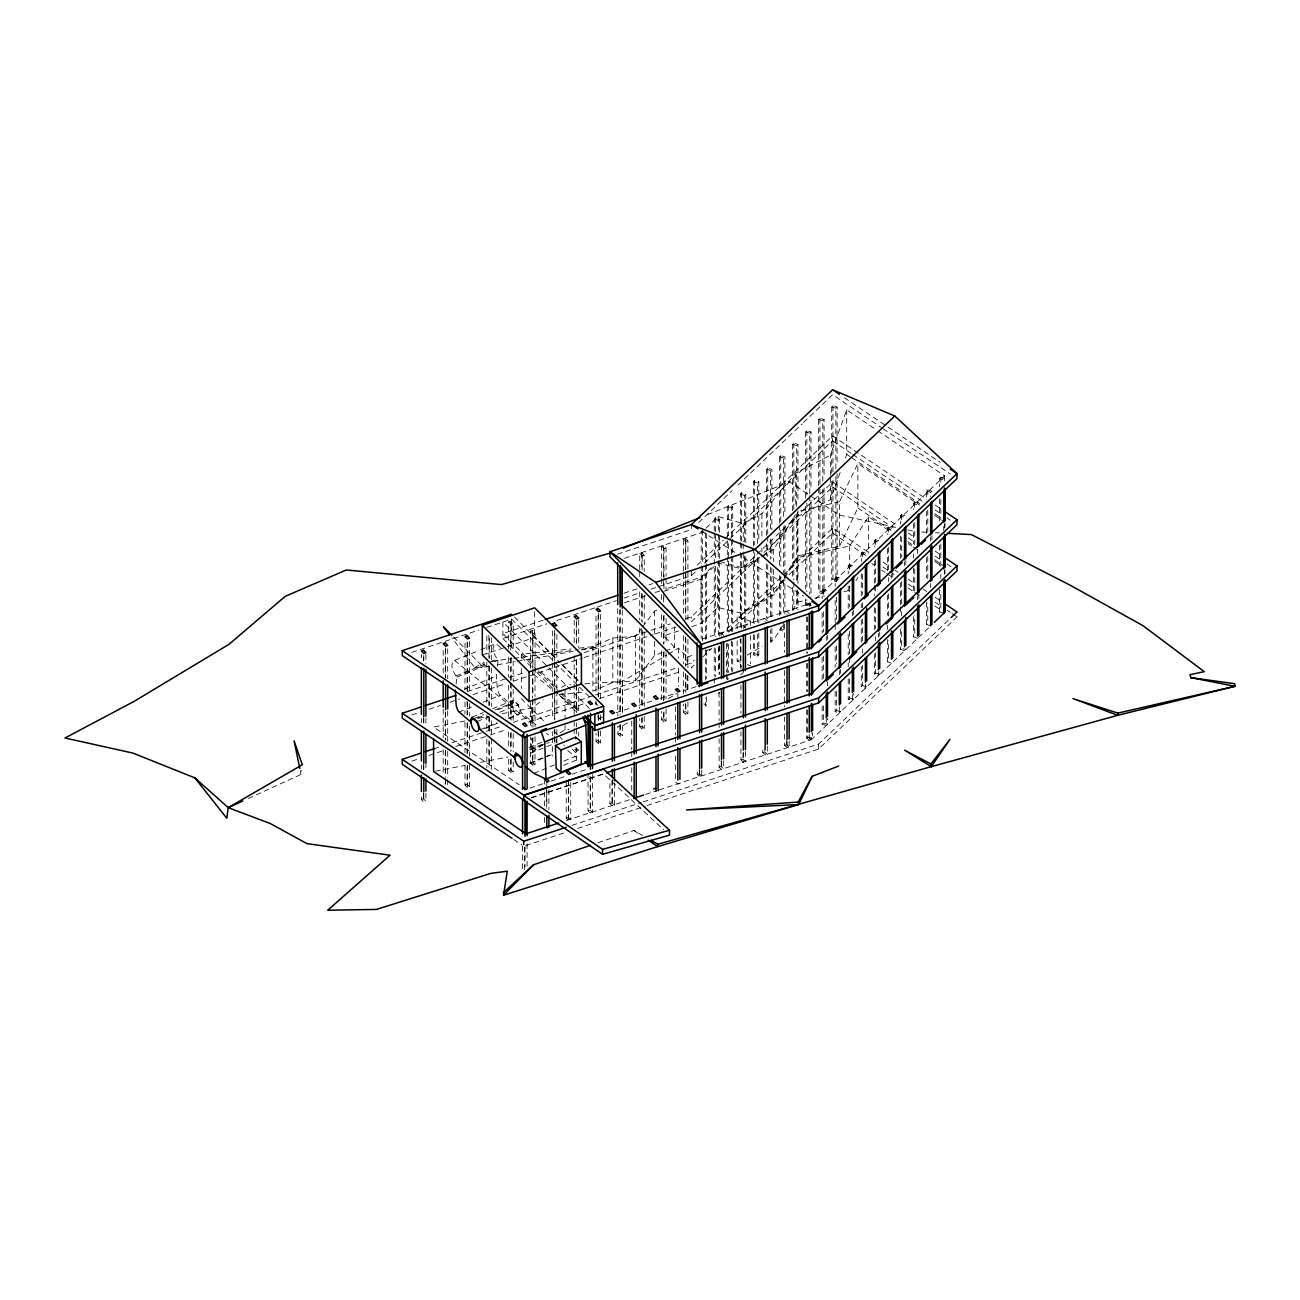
<?xml version="1.0" encoding="UTF-8"?>
<svg xmlns="http://www.w3.org/2000/svg" width="1300" height="1300" viewBox="0 0 1300 1300"><rect width="100%" height="100%" fill="white"/><g stroke="black" fill="none" stroke-linecap="round" stroke-linejoin="round"><path stroke-width="0.75" stroke-dasharray="5 3.75" d="M496.291 674.196L497.266 688.415A18.98 8.97 67.7 0 0 499.33 694.233L510.965 704.405L513.142 700.326L518.408 704.616L521.332 712.839L535.99 724.766M248.251 798.509L301.031 774.41L301.535 770.543M456.105 684.06L457.031 677.056C453.814 673.124 448.76 664.365 454.61 660.465L478.92 650.504M497.364 666.201L498.16 660.205C494.942 656.273 489.905 647.514 495.739 643.614L501.134 648.001M830.359 475.442L830.359 455.227L846.706 409.874L876.574 430.007M763.165 556.611L795.714 517.497L830.359 499.704L840.58 471.364M845.341 458.136L846.706 454.35L846.706 409.874M784.062 577.346L797.566 555.977L839.556 546.146L839.556 501.67L857.854 463.515L919.571 505.099M839.556 546.146L857.854 507.991L857.854 463.515M761.459 556.4L773.663 549.315L795.503 514.784M691.73 626.649L701.041 623.61L717.697 607.441L740.529 612.999L773.663 593.791L783.023 579.004M783.721 579.524L774.134 594.701L737.149 616.606L737.149 628.745M784.794 577.85L797.566 557.619L849.696 545.903L868.481 516.799L889.98 531.294M782.665 625.69L774.134 639.178L770.77 641.16M792.253 610.529L797.566 602.095L797.566 589.972M855.952 580.678L858.049 577.444M635.408 636.35L612.82 637.975L592.881 646.669L592.881 691.145L612.82 682.451L635.408 680.826L635.408 636.35L641.387 628.452M642.574 626.876L654.501 611.081L658.141 609.57M635.408 680.826L654.501 655.574L663.585 651.788M624.439 558.301L701.317 532.642L718.234 516.539L743.21 523.608L761.898 513.646L795.714 473.021L830.359 455.227M663.796 591.305L701.041 579.134L714.919 565.663M698.604 522.633L732.111 490.652M737.929 485.079L774.345 450.32M775.808 448.939L802.019 423.914M803.481 422.516L832.601 394.713L881.351 427.57M714.253 531.034L714.253 518.944L715.504 517.758L719.648 519.204L719.648 636.058M727.301 554.84L727.301 506.48L728.553 505.294L732.696 506.74L732.696 536.965M740.35 540.361L740.35 494.032L741.617 492.83L745.761 494.276L745.761 542.636M753.415 546.049L753.415 481.569L754.666 480.366L758.81 481.812L758.81 542.262M766.464 535.6L766.464 469.105L767.715 467.919L771.859 469.365L771.859 529.799M779.512 523.136L779.512 456.657L780.764 455.455L784.908 456.901L784.908 515.336M792.561 510.673L792.561 444.194L793.812 442.991L797.956 444.438L797.956 502.872M805.61 498.225L805.61 431.73L806.861 430.544L811.005 431.99L811.005 490.409M818.659 485.761L818.659 419.266L819.91 418.08L824.054 419.526L824.054 477.945M831.707 473.298L831.707 406.819L832.959 405.616L837.102 407.062L837.102 465.497M719.648 519.204L718.396 520.39L714.253 518.944M731.445 554.271L731.445 507.926L732.696 506.74M744.494 541.808L744.494 495.479L745.761 494.276M757.559 543.465L757.559 483.015L758.81 481.812M770.608 528.986L770.608 470.551L771.859 469.365M783.656 516.523L783.656 458.104L784.908 456.901M796.705 506.074L796.705 445.64L797.956 444.438M809.754 493.626L809.754 433.176L811.005 431.99M822.803 481.163L822.803 420.712L824.054 419.526M835.851 468.699L835.851 408.265L837.102 407.062M697.158 565.207L723.369 540.166M724.831 538.785L832.601 435.89L926.737 499.33M658.645 586.592L691.324 575.705L695.695 571.529M704.438 563.192L832.601 440.83L832.601 435.89M711.181 567.726L701.317 577.135L664.804 589.306M685.587 618.8L691.324 616.883L755.414 555.717M756.876 554.32L832.601 482.024L896.48 525.07M758.322 557.879L691.324 621.822L691.324 616.883M764.156 552.305L832.601 486.964L832.601 482.024M685.587 664.934L691.324 663.016L694.249 660.238M720.46 635.212L832.601 528.141L869.586 553.069M694.249 665.178L691.324 667.956L691.324 663.016M702.975 656.825L711.717 648.489M729.202 631.8L783.087 580.352M788.905 574.795L832.601 533.081L832.601 528.141M728.553 678.567L727.301 679.754L727.301 643.484M741.617 666.104L740.35 667.29L740.35 639.096M758.81 632.921L758.81 655.086L757.559 656.289L753.415 654.842L754.666 653.64L754.666 633.49M780.764 628.729L779.512 629.915L783.656 631.361L784.908 630.175L780.764 628.729L780.764 624.699M806.861 603.801L811.005 605.247L809.754 606.45L805.61 605.004L806.861 603.801L806.861 599.771M824.054 488.02L824.054 592.8L822.803 593.986L818.659 592.54L819.91 591.354L819.91 486.574M837.102 473.558L837.102 580.336L835.851 581.539L831.707 580.076L832.959 578.89L832.959 480.171M822.12 590.639L823.371 589.452L827.515 590.899L826.264 592.085L822.12 590.639L822.12 598.731M835.169 578.175L836.42 576.989L840.564 578.435L839.312 579.621L835.169 578.175L835.169 586.267M848.217 565.727L849.485 564.525L853.612 565.971L852.361 567.174L848.217 565.727L848.217 573.804M861.283 553.264L862.534 552.061L866.678 553.508L865.426 554.71L861.283 553.264L861.283 561.356M874.331 540.8L875.583 539.614L879.726 541.06L878.475 542.246L874.331 540.8L874.331 546.878M887.38 528.352L888.631 527.15L892.775 528.596L891.524 529.799L887.38 528.352L887.38 534.414M900.429 515.889L901.68 514.686L905.824 516.133L904.572 517.335L900.429 515.889L900.429 523.965M913.477 503.425L914.729 502.239L918.873 503.685L917.621 504.871L913.477 503.425L913.477 509.486M926.526 497.039L926.526 490.961L927.778 489.775L931.921 491.221L930.67 492.407L930.67 496.454M939.575 478.514L940.826 477.311L944.97 478.757L943.719 479.96L939.575 478.514L939.575 486.59M815.75 598.829L944.58 475.849L878.231 431.113M706.599 696.865L706.599 704.925L705.347 706.128L705.347 698.067M718.396 693.664L719.648 692.461M928.476 627.949L811.363 739.749L807.219 738.303L808.47 737.116L812.614 738.562L812.614 732.501M826.264 717.438L826.264 725.514L822.12 724.067L823.371 722.881L823.371 702.666M839.312 707.005L839.312 713.066L835.169 711.62L836.42 710.418L836.42 690.202M852.361 694.541L852.361 700.602L848.217 699.156L849.485 697.954L849.485 677.739M865.426 684.109L865.426 688.139L861.283 686.692L862.534 685.506L862.534 665.291M878.475 671.645L878.475 675.691L874.331 674.245L875.583 673.043L875.583 652.827M891.524 663.227L887.38 661.781L888.631 660.579L888.631 640.364M904.572 650.764L900.429 649.317L901.68 648.131L901.68 627.9M917.621 638.3L913.477 636.854L914.729 635.668L914.729 615.452M930.67 625.852L926.526 624.406L927.778 623.204L927.778 602.989M943.719 613.389L939.575 611.942L940.826 610.74L940.826 590.525M643.24 801.872L818.626 744.071L949.699 618.93M647.091 805.545L818.626 749.011L956.995 616.931L956.995 611.975M743.486 627.851L750.587 621.286L737.149 616.606M740.642 674.96L743.486 672.327M502.174 713.684L531.554 707.947L543.286 699.952M561.697 687.375L565.045 685.084L570.976 684.71M543.286 744.429L531.554 752.424L531.554 738.27M560.024 732.989L565.045 729.56L569.01 729.316M584.821 683.816L622.391 681.395L666.608 655.184M668.314 654.176L678.519 648.115L687.196 657.166L687.196 665.242M627.494 722.849L622.391 725.871L618.442 726.131M668.314 698.653L676.829 693.599M737.149 640.867L737.149 661.082L740.512 659.1M747.24 655.102L762.369 646.149M717.697 607.441L717.697 562.965L740.529 568.523L759.72 557.408M474.695 667.599L484.12 662.317L483.47 667.274L474.695 667.599L451.848 637.78M720.151 561.567L743.21 568.084L760.207 559.016M665.405 651.024L674.472 647.254L674.472 627.039M480.789 649.74L495.739 643.614M455.829 676.065L487.598 663.049M489.466 662.285L496.957 659.214M457.031 677.056L486.948 664.804M494.423 661.733L498.16 660.205M464.246 689.211L496.031 676.195M458.721 712.221L473.688 706.095M483.031 702.26L499.85 695.37M472.014 717.194L483.226 712.595M492.57 708.76L513.142 700.326M474.37 718.445L483.73 714.61M494.942 710.011L513.646 702.358M477.311 718.201L484.786 715.13M497.868 709.767L510.965 704.405M477.279 721.484L488.491 716.885M499.72 712.286L518.408 704.616M480.204 729.706L497.039 722.8M508.251 718.201L521.332 712.839M484.754 728.471L497.851 723.109M509.064 718.51L518.408 714.691A6.614 3.12 67.7 0 0 517.416 704.633A6.614 3.12 67.7 0 0 512.233 706.241A6.614 3.12 67.7 0 0 518.408 714.691M528.97 747.5L542.051 742.137M529.457 749.531L542.555 744.169M530.53 750.035L549.217 742.381M530.497 753.317L554.808 743.372M529.685 763.084L542.766 757.721M544.651 756.957L552.126 753.886M530.497 763.392L552.939 754.195M533.91 773.37L554.466 764.936M563.81 761.117L575.039 756.519L578.825 758.306M563.599 765.342L576.517 760.045L578.906 761.995M707.428 514.67L789.653 481.845L809.25 495.04M687.196 657.166L694.671 654.582M705.884 650.715L713.359 648.131M597.984 842.774L633.961 830.505L642.476 835.413M482.316 655.021L534.658 637.471L560.17 662.854M617.5 554.19L691.324 529.571L691.324 524.631M639.714 569.628L639.714 553.508L641.81 552.809L644.231 555.23L644.231 571.35M661.554 576.452L661.554 546.227L663.65 545.529L666.071 547.95L666.071 576.16M683.394 571.188L683.394 538.947L685.49 538.249L687.911 540.67L687.911 568.88M639.714 553.508L642.135 555.929L644.231 555.23M661.554 546.227L663.975 548.649L666.071 547.95M683.394 538.947L685.815 541.369L687.911 540.67M411.856 652.389L479.001 629.996M486.688 627.445L511.631 619.125L578.142 685.653M508.674 648.911L508.674 621.904L510.77 621.205L513.191 623.626L513.191 650.634M508.674 621.904L511.095 624.325L513.191 623.626M543.27 620.116L502.889 633.571L535.438 666.12M624.033 593.19L637.488 588.705M649.025 584.87L652.876 583.586M589.452 708.484L502.889 622.034L502.889 638.511L547.121 623.773M556.725 620.571L595.189 607.75M597.106 607.116L616.33 600.697M624.033 598.13L639.405 593.011M650.942 589.16L656.711 587.242M530.514 668.411L530.514 631.085L532.61 630.386L535.031 632.808L535.031 666.104M624.439 602.778L645.58 595.725M655.2 592.524L662.886 589.956M530.514 631.085L532.935 633.506L535.031 632.808M467.35 691.551L507.552 678.145M509.454 677.511L524.778 672.409M584.122 652.616L649.22 630.923M651.121 630.289L670.264 623.903M411.824 714.984L419.477 712.433M429.049 709.247L440.538 705.413M450.109 702.227L459.68 699.043M473.086 694.574L505.635 683.719M513.289 681.168L582.205 658.206M584.122 657.556L653.039 634.595M654.956 633.961L676.016 626.941M806.829 604.597L808.941 603.899L811.363 606.32L807.219 604.874L808.47 603.688L812.614 605.134M434.801 748.524L438.62 747.24M452.026 742.771L484.575 731.933M486.493 731.283L501.8 726.18M513.289 722.361L593.694 695.549M595.611 694.915L677.934 667.485M411.824 761.117L419.477 758.566M429.049 755.381L444.372 750.262M455.861 746.444L488.41 735.589M490.311 734.955L505.635 729.852M528.613 722.199L586.04 703.056M599.43 698.587L681.753 671.141M464.994 785.005L467.09 784.306L469.511 786.727L467.415 787.426L464.994 785.005L464.994 764.758M508.674 770.445L510.77 769.746L513.191 772.168L511.095 772.866L508.674 770.445L508.674 756.275M530.514 763.165L532.61 762.466L535.031 764.887L532.935 765.586L530.514 763.165L530.514 736.954M596.034 741.325L598.13 740.626L600.551 743.048L598.455 743.746L596.034 741.325L596.034 733.265M639.714 726.781L641.81 726.082L644.231 728.504L642.135 729.202L639.714 726.781L639.714 718.721M661.554 719.501L663.65 718.803L666.071 721.224L663.975 721.923L661.554 719.501L661.554 711.441M683.394 712.221L685.49 711.523L687.911 713.944L685.815 714.642L683.394 712.221L683.394 704.161M576.615 751.026L578.711 750.327L576.29 747.906L574.194 748.605L576.615 751.026L576.615 746.996M566.215 818.09L568.311 817.391L570.733 819.812L568.636 820.511L566.215 818.09L566.215 780.829M588.055 810.81L590.151 810.111L592.572 812.533L590.476 813.231L588.055 810.81L588.055 772.899M609.895 803.53L611.991 802.831L614.413 805.253L612.316 805.951L609.895 803.53L609.895 779.171M719.095 767.13L721.191 766.431L723.613 768.852L721.516 769.551L719.095 767.13L719.095 738.822M740.935 759.85L743.031 759.151L745.452 761.572L743.356 762.271L740.935 759.85L740.935 731.543M762.775 752.57L764.871 751.871L767.293 754.293L765.196 754.991L762.775 752.57L762.775 746.509M784.615 745.29L786.711 744.591L789.133 747.012L787.036 747.711L784.615 745.29L784.615 716.983M806.829 738.043L808.941 737.327L811.363 739.749L809.25 740.447L806.829 738.043L806.829 709.735M679.933 783.413L677.836 784.111L675.415 781.69L675.415 753.269M421.395 799.533L423.507 798.834L425.913 801.255L423.816 801.954L421.395 799.533L421.395 793.455M697.255 774.41L699.351 773.711L701.773 776.133L699.676 776.831L697.255 774.41L697.239 770.396M701.854 639.161L811.363 603.021M617.874 734.061L619.97 733.363L622.391 735.784L620.295 736.466L617.874 734.061L617.858 725.969M529.831 788.076L549.12 781.722M551.054 781.089L564.541 776.636M572.26 774.085L587.681 769.015M531.456 797.55L604.695 773.403M531.342 797.891L603.622 774.036L663.634 829.741M566.475 820.479L630.11 799.5M645.531 794.414L657.101 790.611M659.019 789.961L811.363 739.749L811.363 733.688M571.919 825.386L641.306 802.523M525.671 845.569L566.15 832.227M577.704 828.425L645.174 806.179M678.697 630.906L663.796 635.781L674.472 647.254M598.699 718.38L604.451 716.511M615.94 712.774L631.264 707.785M638.934 705.283L658.092 699.059M660.01 698.425L673.416 694.054M683.004 690.95L696.41 686.579M839.556 501.67L797.566 511.501L797.566 555.977M797.566 602.095L807.219 599.934M814.954 598.195L824.606 596.017M843.895 591.679L849.696 590.379L849.696 586.332M464.929 720.931L433.582 727.058L519.253 784.81M478.644 718.266L488.442 716.349M435.532 771.144L464.929 765.424M480.61 762.352L508.04 757.006M489.45 666.217L483.47 667.274L453.099 636.577M497.413 664.804L515.336 661.635M517.335 661.278L573.089 651.43M581.051 650.016L596.976 647.205L575.201 650.114M492.034 661.261L511.843 658.613M513.825 658.336L573.219 650.39M521.316 658.288L521.316 654.241L571.009 648.992M578.955 648.148L592.881 646.669M559.081 694.72L584.919 691.99M921.619 531.976L927.583 532.301M935.545 532.707L939.51 532.919M895.895 527.361L838.63 514.832L810.875 496.145M907.758 529.945L915.655 531.668M737.149 661.082L740.512 662.253M747.224 664.592L750.587 665.762M831.707 406.819L835.851 408.265M818.659 419.266L822.803 420.712M805.61 431.73L809.754 433.176M792.561 444.194L796.705 445.64M926.526 490.961L930.67 492.407M779.512 456.657L783.656 458.104M766.464 469.105L770.608 470.551M753.415 481.569L757.559 483.015M740.35 494.032L744.494 495.479M727.301 506.48L731.445 507.926M703.966 532.366L701.204 531.408L701.204 563.648M832.959 578.89L837.102 580.336M819.91 591.354L824.054 592.8M903.061 648.602L905.824 649.577M875.583 673.043L879.726 674.489L879.726 670.442M862.534 685.506L866.678 686.952M754.666 653.64L758.81 655.086M849.485 697.954L853.612 699.4L853.612 693.339M836.42 710.418L840.564 711.864L840.564 707.817M823.371 722.881L827.515 724.327L827.515 718.266M703.836 703.966L706.599 704.925M701.383 531.034L734.874 552.37M743.259 557.7L803.562 596.082M844.366 397.702L940.176 462.28M883.025 428.691L950.267 474.012M935.139 505.001L940.176 508.398M832.601 440.83L851.094 453.294M852.767 454.431L923.374 502.011M935.139 509.941L940.176 513.337M946.904 517.871L950.267 520.146M846.706 454.35L850.021 456.593M851.679 457.714L919.701 503.555M934.635 513.614L941.265 518.082M934.57 515.222L944.58 521.966M908.245 533L914.972 537.534M935.139 551.135L940.176 554.531M832.601 486.964L893.116 527.751M908.245 537.94L914.972 542.474M935.139 556.075L940.176 559.471M946.904 564.005L951.941 567.401M857.854 507.991L892.889 531.602M907.888 541.71L912.892 545.09M934.57 559.699L944.58 566.442M908.18 543.562L911.495 545.789M913.153 546.91L919.766 551.363M934.651 561.405L941.265 565.858M883.025 562.136L888.079 565.533M894.79 570.066L898.154 572.325M908.245 579.134L914.972 583.651M923.374 589.322L926.737 591.581M935.139 597.253L940.176 600.649M832.601 533.081L866.222 555.75M883.025 567.076L888.079 570.472M889.752 571.61L894.79 575.006M908.245 584.074L914.972 588.608M935.139 602.192L940.176 605.589M946.904 610.122L950.267 612.398M951.941 613.519L956.995 616.931M871.796 563.501L875.095 565.744M881.709 570.196L885.024 572.423M886.681 573.544L891.638 576.891M908.18 588.039L913.153 591.386M914.81 592.508L919.766 595.839M934.651 605.881L941.265 610.334M513.76 839.475L522.08 845.097M633.961 830.505L640.283 834.811M533.52 674.342L553.751 690.804M560.495 696.28L579.394 711.653M546.455 733.265L548.551 734.971M567.661 750.523L575.039 756.519M454.61 660.465L535.567 726.31M521.316 654.241L536.851 669.663M538.265 671.06L559.455 692.071M560.869 693.485L579.231 711.701M521.316 698.717L543.92 721.142M553.8 730.957L562.283 739.359M572.179 749.174L577.817 754.78M561.584 664.251L581.425 683.995M789.133 613.584L786.711 611.163L784.615 611.861L787.036 614.283M767.293 620.864L764.871 618.442L762.775 619.141L765.196 621.562M745.452 628.144L743.031 625.722L740.935 626.421L743.356 628.842M723.613 635.424L721.191 633.003L719.095 633.701L721.516 636.122M514.459 617.012L556.92 659.474M562.575 665.145L578.142 680.712M579.54 687.05L589.469 696.979M595.108 702.617L597.951 705.461M597.935 716.966L600.762 719.81M541.092 671.775L560.918 691.6M562.315 692.997L580.726 711.409M502.889 638.511L535.438 671.06M536.851 672.474L558.09 693.712M559.504 695.126L576.485 712.108M563.924 744.933L564.298 745.956M300.219 770.445L301.031 774.41M576.046 747.191L576.517 760.045M701.756 770.12L701.773 776.133M699.66 770.819L699.676 776.831M699.351 769.714L699.351 773.711M622.245 610.334L622.359 713.521M622.375 725.66L622.391 735.784M620.149 609.001L620.262 714.22M620.279 724.327L620.295 736.466M619.824 609.944L619.954 715.146M619.954 725.27L619.97 733.363M617.727 608.611L617.841 715.845M944.97 523.234L944.97 527.28M944.97 569.741L944.97 573.788M944.58 475.849L944.58 481.91M944.58 523.997L944.58 528.028M944.58 570.115L944.58 574.161M943.719 526.451L943.719 530.497M940.826 477.311L940.826 485.404M940.826 499.558L940.826 519.773M940.826 544.034L940.826 566.264M940.826 574.356L940.826 578.403M939.575 498.729L939.575 520.959M939.575 545.22L939.575 565.451M939.575 589.696L939.575 611.942M931.921 535.697L931.921 539.744M930.67 536.9L930.67 540.93M930.67 583.391L930.67 587.438M927.778 489.775L927.778 497.851M927.778 509.99L927.778 532.236M927.778 556.481L927.778 578.727M926.526 511.192L926.526 533.423M926.526 557.684L926.526 577.899M926.526 602.16L926.526 624.406M918.873 594.653L918.873 598.699M917.621 549.347L917.621 553.394M917.621 595.855L917.621 599.901M914.729 502.239L914.729 510.315M914.729 522.454L914.729 544.684M914.729 568.945L914.729 591.191M913.477 523.64L913.477 543.855M913.477 553.962L913.477 558.009M913.477 568.116L913.477 592.378M913.477 616.639L913.477 636.854M905.824 560.609L905.824 564.655M904.572 561.811L904.572 565.858M901.68 514.686L901.68 522.779M901.68 536.933L901.68 557.148M901.68 581.409L901.68 603.639M901.68 611.731L901.68 615.778M900.429 536.104L900.429 558.35M900.429 582.611L900.429 604.841M900.429 606.856L900.429 614.949M900.429 629.102L900.429 649.317M892.775 573.072L892.775 577.119M891.524 574.275L891.524 578.321M888.631 527.15L888.631 535.242M888.631 547.365L888.631 569.611M888.631 577.688L888.631 581.734M888.631 593.872L888.631 616.102M887.38 548.567L887.38 570.798M887.38 595.059L887.38 615.274M887.38 625.381L887.38 629.428M887.38 639.535L887.38 661.781M879.726 632.028L879.726 636.074M878.475 633.23L878.475 637.276M875.583 539.614L875.583 547.69M875.583 559.829L875.583 584.09M875.583 586.105L875.583 594.197M875.583 608.351L875.583 628.566M875.583 636.659L875.583 640.689M874.331 561.015L874.331 583.261M874.331 585.276L874.331 595.384M874.331 607.523L874.331 629.753M874.331 654.014L874.331 674.245M868.481 516.799L868.481 553.199M862.534 552.061L862.534 560.154M862.534 574.308L862.534 594.523M862.534 602.615L862.534 608.676M862.534 618.784L862.534 641.03M862.534 649.106L862.534 653.153M861.283 573.479L861.283 595.725M861.283 603.801L861.283 607.847M861.283 619.986L861.283 642.216M861.283 666.477L861.283 686.692M853.612 610.447L853.612 614.494M852.361 611.65L852.361 615.696M849.696 545.903L849.696 572.179M849.485 564.525L849.485 572.617M849.485 586.771L849.485 606.986M849.485 631.247L849.485 655.509M849.485 657.524L849.485 665.616M848.217 585.942L848.217 610.204M848.217 634.465L848.217 654.68M848.217 662.773L848.217 666.803M848.217 678.941L848.217 699.156M840.564 669.403L840.564 673.449M839.312 670.605L839.312 674.651M836.42 576.989L836.42 585.065M836.42 597.204L836.42 619.434M836.42 645.726L836.42 663.926M835.851 476.759L835.851 581.539M835.169 600.421L835.169 622.668M835.169 624.683L835.169 632.775M835.169 646.913L835.169 667.144M835.169 691.405L835.169 711.62M832.959 405.616L832.959 472.111M831.707 481.358L831.707 580.076M830.359 477.457L830.359 499.704M827.515 635.375L827.515 639.405M827.515 681.866L827.515 685.913M826.264 636.561L826.264 640.608M823.371 589.452L823.371 595.514M823.371 611.683L823.371 631.898M823.371 656.159L823.371 678.405M822.803 489.223L822.803 593.986M822.12 612.885L822.12 633.1M822.12 657.361L822.12 679.591M822.12 705.884L822.12 724.067M819.91 418.08L819.91 484.559M818.659 487.776L818.659 592.54M818.626 744.071L818.626 749.011M811.005 500.484L811.005 597.188M809.754 495.641L809.754 594.36M809.754 602.42L809.754 606.45M809.25 734.386L809.25 740.447M807.219 617.012L807.219 653.396M807.219 663.504L807.219 691.811M807.219 710.011L807.219 738.303M806.861 430.544L806.861 495.007M806.861 503.067L806.861 591.711M806.829 616.736L806.829 653.12M806.829 663.227L806.829 691.535M805.61 506.285L805.61 588.884M805.61 598.959L805.61 605.004M797.956 510.933L797.956 583.456M797.956 591.516L797.956 609.651M797.566 557.619L797.566 581.88M796.705 514.134L796.705 582.644M796.705 590.704L796.705 608.839M795.714 473.021L795.714 507.39M793.812 442.991L793.812 509.486M793.812 517.546L793.812 579.995M793.812 582.01L793.812 610.22M792.561 518.733L792.561 579.183M792.561 587.242L792.561 611.423M789.133 740.951L789.133 747.012M787.036 741.65L787.036 747.711M786.711 740.545L786.711 744.591M784.908 525.411L784.908 573.755M784.908 575.77L784.908 614.055M784.615 623.984L784.615 652.291M784.615 670.491L784.615 706.875M783.656 526.597L783.656 572.942M783.656 581.003L783.656 615.241M783.656 623.301L783.656 631.361M780.764 455.455L780.764 521.95M780.764 529.994L780.764 566.264M780.764 576.339L780.764 614.624M779.512 525.151L779.512 567.466M779.512 575.526L779.512 615.81M773.663 549.315L773.663 561.454M773.663 569.53L773.663 593.791M771.859 539.874L771.859 558.009M771.859 568.084L771.859 618.459M771.859 628.534L771.859 642.622L770.608 643.825L770.608 629.72M770.608 539.061L770.608 559.211M770.608 567.271L770.608 617.63M767.715 467.919L767.715 534.398M767.715 536.413L767.715 556.562M767.715 564.622L767.715 619.028M767.293 746.216L767.293 754.293M766.464 543.66L766.464 555.75M766.464 563.81L766.464 618.199M765.196 744.884L765.196 754.991M764.871 745.81L764.871 751.871M761.898 513.646L761.898 539.923M761.898 548.015L761.898 552.045M758.81 558.383L758.81 622.846M757.559 557.57L757.559 622.034M757.559 634.124L757.559 656.289M754.666 480.366L754.666 544.846M754.666 552.906L754.666 623.415M753.415 548.064L753.415 624.617M753.415 634.692L753.415 654.842M750.587 621.286L750.587 625.332M750.587 635.44L750.587 663.747M745.761 556.741L745.761 627.25M745.452 751.465L745.452 761.572M744.494 555.913L744.494 626.438M743.356 752.164L743.356 762.271M743.21 523.608L743.21 541.808M743.21 543.822L743.21 549.9M743.21 551.915L743.21 568.084M743.031 753.09L743.031 759.151M741.617 492.83L741.617 541.19M741.617 543.205L741.617 551.265M741.617 553.28L741.617 629.834M740.935 638.544L740.935 668.883M740.935 685.051L740.935 713.359M740.529 568.523L740.529 612.999M740.35 542.376L740.35 550.436M740.35 552.451L740.35 629.021M732.696 538.98L732.696 555.1M732.696 557.115L732.696 631.654M732.696 641.729L732.696 671.954M731.445 556.286L731.445 632.856M731.445 640.916L731.445 671.125M728.553 505.294L728.553 535.519M728.553 543.579L728.553 632.222M728.553 644.312L728.553 672.523M727.301 556.855L727.301 631.41M726.44 643.614L726.44 671.921M726.44 673.936L726.44 680.014M723.613 760.776L723.613 768.852M721.516 761.475L721.516 769.551M721.191 760.37L721.191 766.431M719.648 646.133L719.648 674.326M719.095 645.824L719.095 674.131M719.095 692.331L719.095 720.639M719.095 722.654L719.095 728.715M718.234 516.539L718.396 532.48M718.396 534.495L718.234 559M718.396 560.69L718.396 635.229M718.396 647.319L718.396 673.514M715.504 517.758L715.504 558.041M715.504 566.101L715.504 636.626M715.504 648.716L715.504 676.91M714.253 533.049L714.253 637.812M714.253 647.887L714.253 676.097M714.253 678.113L714.253 684.158M706.599 533.666L706.599 561.876M706.599 563.891L706.599 640.461M706.599 650.52L706.599 678.73M705.347 532.854L705.347 563.079M705.347 565.094L705.347 639.633M705.347 649.707L705.347 679.933M702.455 530.205L702.455 564.46M702.455 566.475L702.455 641.014M701.204 565.663L701.204 638.186M701.041 579.134L701.041 623.61M691.324 570.765L691.324 575.705M687.911 570.895L687.911 621.254M687.911 639.389L687.911 667.599M687.911 675.659L687.911 691.779M687.911 701.854L687.911 713.944M687.196 675.366L687.196 691.535M685.815 541.369L685.815 569.579M685.815 571.594L685.815 619.954M685.815 638.072L685.815 666.283M685.815 674.342L685.815 692.477M685.815 704.567L685.815 714.642M685.49 538.249L685.49 616.834M685.49 636.967L685.49 665.178M685.49 673.238L685.49 691.372M685.49 703.462L685.49 711.523M683.394 573.202L683.394 613.503M683.394 635.651L683.394 663.861M683.394 671.921L683.394 694.086M678.519 648.115L678.519 658.222M678.519 668.33L678.519 686.53M677.836 693.517L677.836 696.8M675.415 706.566L675.415 734.988M675.415 737.019L675.415 743.113M666.071 578.175L666.071 590.265M666.071 618.475L666.071 644.654M666.071 652.714L666.071 699.059M666.071 709.134L666.071 721.224M663.975 548.649L663.975 588.949M663.796 593.32L663.796 601.413M663.975 615.144L663.975 643.337M663.975 651.398L663.975 699.758M663.975 711.847L663.975 721.923M663.65 545.529L663.65 587.844M663.65 597.919L663.65 601.949M663.65 616.054L663.65 644.247M663.65 652.308L663.65 700.668M663.65 712.758L663.65 718.803M661.554 578.467L661.554 584.512M661.554 594.587L661.554 600.633M661.554 614.738L661.554 640.916M661.554 650.991L661.554 701.366M654.501 611.081L654.501 633.327M654.501 641.42L654.501 655.574M644.231 595.53L644.231 623.74M644.231 631.8L644.231 706.339M644.231 716.414L644.231 728.504M642.135 555.929L642.135 570.034M642.135 594.214L642.135 622.424M642.135 630.484L642.135 707.038M642.135 717.113L642.135 729.202M641.81 552.809L641.81 568.929M641.81 593.109L641.81 621.319M641.81 629.379L641.81 705.933M641.81 718.023L641.81 726.082M639.714 571.642L639.714 577.688M639.714 591.793L639.714 620.003M639.714 628.062L639.714 708.646M631.735 721.126L631.735 749.548M631.735 751.579L631.735 757.673M631.735 767.829L631.735 790.156M622.391 681.395L622.391 713.749M614.413 782.925L614.413 805.253M612.82 637.975L612.82 682.451M612.316 779.561L612.316 805.951M611.991 780.504L611.991 802.831M600.551 614.51L600.551 698.701M600.551 714.821L600.551 720.866M600.551 730.957L600.551 743.048M598.455 613.438L598.455 697.385M598.455 715.52L598.455 721.581M598.455 731.656L598.455 743.746M598.13 615.631L598.13 696.28M598.13 714.415L598.13 722.491M598.13 730.551L598.13 740.626M596.034 616.33L596.034 692.949M596.034 701.009L596.034 705.039M592.572 774.621L592.572 812.533M590.476 777.303L590.476 813.231M590.151 776.181L590.151 810.111M578.711 620.019L578.711 647.514M578.711 687.83L578.711 712.026M578.711 732.192L578.711 736.222M576.615 620.717L576.615 644.166M576.615 660.303L576.615 682.484M576.615 684.499L576.615 712.725M576.615 722.8L576.615 726.83M576.615 728.845L576.615 734.906M576.29 622.911L576.29 643.077M576.29 659.197L576.29 683.394M576.29 685.409L576.29 711.62M574.194 620.067L574.194 643.776M574.194 655.866L574.194 682.077M574.194 684.092L574.194 714.334M574.194 722.394L574.194 726.44M574.194 728.455L574.194 734.5M570.733 782.551L570.733 819.812M568.636 779.334L568.636 820.511M568.311 780.13L568.311 817.391M565.045 689.13L565.045 717.438M565.045 725.514L565.045 729.56M556.871 634.628L556.871 658.824M556.871 666.884L556.871 689.065M556.871 691.08L556.871 717.291M556.871 729.381L556.871 743.503M554.775 633.311L554.775 659.523M554.775 661.538L554.775 689.764M554.775 691.779L554.775 720.005M554.775 730.08L554.775 734.11M554.775 736.125L554.775 742.186M554.45 630.191L554.45 660.433M554.45 662.447L554.45 718.9M554.45 728.975L554.45 735.036M554.45 737.051L554.45 743.096M552.354 630.89L552.354 661.131M552.354 663.146L552.354 691.372M552.354 693.387L552.354 719.599M552.354 731.689L552.354 735.735M552.354 737.75L552.354 755.885M548.892 789.831L548.892 809.445M546.796 783.315L546.796 786.614M546.796 790.53L546.796 808.178M546.471 787.41L546.471 807.024M544.375 780.894L544.375 784.192M544.375 792.025L544.375 805.756M544.375 817.521L544.375 825.37M535.031 668.119L535.031 696.345M535.031 698.36L535.031 726.586M535.031 736.661L535.031 764.887M534.658 611.78L534.658 637.471M532.935 633.506L532.935 668.817M532.935 670.832L532.935 697.044M532.935 699.059L532.935 727.285M532.935 737.36L532.935 765.586M532.61 630.386L532.61 667.712M532.61 669.727L532.61 697.954M532.61 699.969L532.61 726.18M532.61 738.27L532.61 762.466M531.554 707.947L531.554 726.148M530.514 702.683L530.514 728.894M527.085 843.798L527.085 868.108M524.989 846.528L524.989 866.775M524.68 847.454L524.68 869.733M522.567 846.121L522.567 870.431M521.316 668.395L521.316 688.61M513.191 660.758L513.191 681.021M513.191 689.114L513.191 721.533M513.191 733.688L513.191 751.92M513.191 762.044L513.191 772.168M511.631 619.125L511.631 630.663M511.095 624.325L511.095 649.301M511.095 657.41L511.095 681.72M511.095 683.735L511.095 720.2M511.095 732.355L511.095 750.587M511.095 758.696L511.095 772.866M510.77 621.205L510.77 650.227M510.77 658.336L510.77 680.615M510.77 682.646L510.77 719.111M510.77 733.281L510.77 751.514M510.77 759.622L510.77 769.746M508.674 657.004L508.674 677.267M508.674 685.376L508.674 719.81M508.674 731.965L508.674 748.166M491.335 637.65L491.335 659.929M491.335 668.038L491.335 706.534M491.335 720.704L491.335 736.905M491.335 738.936L491.335 769.324M489.239 638.349L489.239 658.613M489.239 666.705L489.239 705.201M489.239 717.356L489.239 733.558M489.239 741.666L489.239 767.991M488.93 635.229L488.93 657.508M488.93 665.616L488.93 706.128M488.93 716.251L488.93 730.438M488.93 740.561L488.93 766.903M486.817 635.928L486.817 654.16M486.817 662.269L486.817 702.78M486.817 714.935L486.817 731.136M486.817 739.245L486.817 767.601M469.511 641.55L469.511 691.519M469.511 703.674L469.511 715.829M469.511 725.952L469.511 756.34M469.511 764.449L469.511 786.727M467.415 642.249L467.415 690.202M467.415 702.358L467.415 714.496M467.415 722.605L467.415 752.992M467.415 765.148L467.415 787.426M467.09 642.509L467.09 691.129M467.09 701.253L467.09 715.439M467.09 723.531L467.09 753.919M467.09 766.074L467.09 784.306M464.994 643.207L464.994 689.796M464.994 701.951L464.994 714.106M464.994 722.215L464.994 752.602M447.704 648.83L447.704 678.535M447.704 710.938L447.704 741.325M447.704 751.465L447.704 777.79M447.704 779.821L447.704 785.899M445.608 647.822L445.608 677.202M445.608 711.636L445.608 739.992M445.608 750.133L445.608 776.457M445.608 778.489L445.608 784.566M445.299 649.773L445.299 678.129M445.299 712.562L445.299 738.904M445.299 751.059L445.299 777.4M445.299 779.415L445.299 785.492M443.186 650.471L443.186 674.781M443.186 709.215L443.186 737.571M443.186 749.726L443.186 774.036M425.913 654.404L425.913 663.52M425.913 718.201L425.913 726.31M425.913 762.775L425.913 770.884M425.913 793.163L425.913 801.255M423.816 655.086L423.816 660.156M423.816 718.9L423.816 722.946M423.816 765.489L423.816 769.551M423.816 793.861L423.816 801.954M423.507 657.036L423.507 661.082M423.507 717.811L423.507 723.889M423.507 764.4L423.507 770.477M423.507 792.756L423.507 798.834M421.395 654.355L421.395 657.735M421.395 718.51L421.395 722.556M421.395 765.099L421.395 769.145M556.205 742.609A6.614 3.12 67.7 0 1 556.351 739.261"/><path stroke-width="1.5" d="M947.472 533.341L971.344 534.576L1070.696 585.488L1142.944 625.658L1204.271 671.661L1190.004 674.668L1190.816 677.625L1234.642 683.702L1235 686.286L1117.724 715.325L1072.939 698.571L1117.805 713.115L1117.724 715.325L931.271 766.659L657.832 844.236L651.008 840.32M657.832 844.236L657.686 846.609L503.539 895.164L507.293 871.195L490.848 873.373L376.399 909.431L327.73 910.227L390.065 855.205L306.946 843.635L270.53 823.648L228.231 807.658L194.886 777.887L132.99 753.106L65 737.994L134.209 701.317L229.028 644.296L285.22 596.342L346.32 569.985L501.475 584.594L610.09 553.085M455.309 690.056L456.137 705.266A18.98 8.97 67.7 0 0 458.201 711.084L469.836 721.256L472.014 717.194L477.279 721.484L480.204 729.706L513.695 756.941L517.433 755.414M299.812 768.479L294.076 740.805L302.299 764.758L228.231 807.658L226.801 818.269L194.886 777.887M838.711 766.041L812.142 776.327L798.704 804.538L657.686 846.609L648.196 840.174M513.695 756.941L515.872 752.863L521.154 757.153L523.169 762.808M798.151 802.067L686.562 809.933L798.704 804.538L798.151 802.067L812.142 776.327M931.271 766.659L949.943 739.375L930.946 763.961L931.271 766.659L904.654 750.214L930.946 763.961M503.539 895.164L533.634 864.727L590.411 845.358M832.601 389.773L691.324 524.631L609.928 551.769L609.928 556.709L701.447 649.253L818.626 610.626L956.995 478.546L956.995 473.606L894.79 416L832.601 389.773L839.329 394.306M894.79 416L754.975 549.477L655.688 582.351L609.928 551.769L701.447 644.312L701.447 649.253M655.688 582.351L701.447 644.312L818.626 605.686L956.995 473.606L950.267 469.073M818.675 642.168L821.6 639.372M837.704 624L845.033 617.012M864.061 598.845L868.449 594.653M877.24 586.267L880.165 583.456M896.269 568.084L902.119 562.494M921.164 544.326L925.551 540.134M584.951 715.634L594.88 725.562L818.626 651.82L956.995 519.724L945.214 511.794M583.554 719.192L594.88 730.503L818.626 656.76L956.995 524.68L956.995 519.724M833.316 674.31L827.466 679.9L827.515 647.497M849.42 658.938L856.733 651.95M886.015 624L891.881 618.41M906.523 604.435L913.835 597.447M523.738 800.085L402.252 718.185L402.252 713.245L523.738 795.145L818.626 697.938L956.995 565.858L945.214 557.928M606.613 772.769L818.626 702.878L956.995 570.798L956.995 565.858M934.326 622.359L944.97 612.186L944.97 579.849M951.161 617.549L956.995 611.975L945.214 604.045M503.262 892.759L533.634 864.727M228.231 807.658L242.791 800.995M540.962 730.697L546.569 728.406M585.845 725.075L587.161 762.222L546.033 779.09L544.7 741.942L585.845 725.075L583.034 716.658M555.409 745.517L575.705 737.197L581.295 741.747L581.295 763.945L560.999 772.249L556.221 768.365L555.409 745.517L560.999 750.067L560.999 772.249M560.999 750.067L581.295 741.747M623.317 548.226L699.952 517.644M482.316 625.365L534.658 607.831L581.425 654.339L581.425 683.995L529.067 701.529L482.316 655.021L482.316 625.365L529.067 671.872L529.067 701.529M529.067 671.872L581.425 654.339M594.88 730.503L594.864 714.009L603.59 711.1L523.738 737.49L402.252 655.59L402.252 650.634L511.631 614.185M545.188 619.466L618.264 595.124M402.252 713.245L421.395 706.859M425.23 705.575L455.861 695.37M512.086 838.354L402.252 764.303L402.252 759.363L421.395 752.976M425.23 751.709L434.801 748.524M594.864 725.546L603.59 722.637L603.622 706.176L580.97 683.54M653.575 788.97L655.671 788.271M402.252 650.634L523.738 732.55L603.622 706.176M620.587 565.646L620.587 604.061L699.92 684.271L811.363 647.514L944.58 520.325L944.58 487.971M433.582 739.18L433.582 771.534L525.98 833.82L558.756 823.014M633.961 798.233L643.597 795.048M402.252 759.363L523.738 841.263L566.15 827.288M698.327 685.945L707.899 682.841M584.886 761.784L589.128 765.976L811.363 693.631L944.58 566.442L944.58 534.105M669.484 830.229L603.622 769.096L523.738 795.454L602.566 849.371L669.484 830.229L669.484 835.169L602.566 854.311L523.738 800.394L523.738 795.145M1117.805 713.115L1235 686.286L1190.816 677.625M585.65 761.508L587.161 762.222M546.033 779.09L533.91 773.37L525.915 766.87M698.035 528.905L691.324 524.631L754.975 549.477L818.626 605.686L818.626 610.626M811.931 601.429L818.626 605.686M522.616 787.085L525.98 789.344M584.886 717.308L589.128 721.5L589.128 765.976M451.718 635.18L443.43 626.795L449.442 634.644M541.19 731.396L544.7 741.942M575.705 737.197L575.754 738.628M701.577 649.951L701.642 686.01M701.642 694.021L701.707 732.062M701.724 740.074L701.756 768.121M699.481 645.288L699.546 686.692M699.546 694.704L699.611 732.761M699.628 740.773L699.66 768.82M697.06 642.866L697.125 684.271M622.196 568.181L622.245 608.319M620.1 567.028L620.149 606.986M617.679 562.754L617.727 604.565M944.97 488.865L944.97 521.219M944.97 535.372L944.97 567.71M944.58 580.222L944.58 612.576M943.719 490.067L943.719 522.405M943.719 536.559L943.719 568.913M943.719 581.035L943.719 613.389M931.921 501.329L931.921 533.683M931.921 545.805L931.921 580.174M931.921 594.327L931.921 624.65M930.67 502.531L930.67 534.869M930.67 547.008L930.67 581.376M930.67 595.53L930.67 625.852M918.873 513.793L918.873 546.13M918.873 560.284L918.873 592.637M918.873 604.76L918.873 635.082M917.621 514.979L917.621 547.332M917.621 561.486L917.621 593.824M917.621 605.962L917.621 636.285M905.824 526.24L905.824 558.594M905.824 570.716L905.824 605.085M905.824 617.224L905.824 645.531M904.572 527.442L904.572 559.796M904.572 571.919L904.572 606.288M904.572 620.441L904.572 646.717M892.775 538.704L892.775 571.058M892.775 585.211L892.775 617.549M892.775 631.702L892.775 657.979M891.524 539.906L891.524 572.244M891.524 586.398L891.524 618.751M891.524 630.874L891.524 659.181M879.726 551.168L879.726 583.505M879.726 597.659L879.726 630.012M879.726 642.135L879.726 668.428M878.475 552.354L878.475 584.707M878.475 598.861L878.475 631.215M878.475 643.337L878.475 669.614M866.678 563.615L866.678 595.969M866.678 608.108L866.678 642.476M866.678 656.63L866.678 680.875M865.426 564.817L865.426 597.171M865.426 611.325L865.426 643.663M865.426 657.816L865.426 682.077M853.612 576.079L853.612 608.433M853.612 622.586L853.612 654.924M853.612 667.062L853.612 691.324M852.361 577.281L852.361 609.619M852.361 623.773L852.361 656.126M852.361 668.249L852.361 692.51M840.564 588.543L840.564 620.896M840.564 633.019L840.564 667.387M840.564 681.541L840.564 703.788M839.312 589.745L839.312 622.082M839.312 634.221L839.312 668.59M839.312 682.744L839.312 704.974M827.515 598.975L827.515 633.344M827.515 691.974L827.515 716.235M826.264 602.192L826.264 634.546M826.264 648.7L826.264 681.038M826.264 693.176L826.264 717.438M818.626 651.82L818.626 656.76M818.626 697.938L818.626 702.878M812.614 611.195L812.614 647.579M812.614 657.686L812.614 694.086M812.614 704.194L812.614 730.47M811.363 611.114L811.363 648.781M811.363 658.889L811.363 695.273M811.363 703.365L811.363 731.673M809.25 613.08L809.25 649.48M809.25 657.572L809.25 695.971M809.25 706.079L809.25 732.371M789.133 619.645L789.133 656.045M789.133 666.153L789.133 702.536M789.133 712.644L789.133 738.936M787.036 620.344L787.036 656.744M787.036 666.851L787.036 703.235M787.036 713.342L787.036 739.635M767.293 626.925L767.293 663.325M767.293 673.433L767.293 709.816M767.293 719.924L767.293 744.185M765.196 627.624L765.196 664.024M765.196 672.1L765.196 710.515M765.196 718.608L765.196 744.884M745.452 634.205L745.452 670.605M745.452 680.712L745.452 717.096M745.452 725.189L745.452 749.45M743.356 634.904L743.356 671.304M743.356 681.411L743.356 717.795M743.356 727.903L743.356 750.149M723.613 641.485L723.613 677.885M723.613 687.992L723.613 724.376M723.613 732.469L723.613 758.745M721.516 642.184L721.516 678.584M721.516 688.691L721.516 725.075M721.516 733.168L721.516 759.444M699.92 645.856L699.92 684.271M679.933 702.195L679.933 738.741M679.933 748.898L679.933 779.35M677.836 702.894L677.836 739.44M677.836 747.565L677.836 780.049M658.092 709.475L658.092 746.021M658.092 754.146L658.092 790.692M655.996 708.142L655.996 746.72M655.996 756.876L655.996 791.391M636.253 714.724L636.253 753.301M636.253 763.457L636.253 797.972L634.156 798.671L634.156 762.125M634.156 717.454L634.156 754M614.413 724.035L614.413 760.581M614.413 768.706L614.413 780.894M612.316 722.702L612.316 761.28M612.316 769.405L612.316 777.53M602.566 849.371L602.566 854.311M592.572 726.716L592.572 768.625M590.476 713.44L590.476 769.324M588.055 715.016L588.055 766.903M548.892 815.327L548.892 827.092L546.796 827.791L546.796 816.026M527.085 734.419L527.085 789.116M527.085 801.255L527.085 835.705M525.98 801.483L525.98 833.82M524.989 737.133L524.989 789.799M524.989 799.939L524.989 836.388M523.738 732.55L523.738 737.49M523.738 841.263L523.738 844.561M522.567 734.711L522.567 789.409M522.567 799.533L522.567 833.966M447.704 684.613L447.704 708.923M445.608 685.311L445.608 709.621M443.186 680.859L443.186 707.184M425.913 669.597L425.913 716.186M425.913 734.419L425.913 762.775M425.913 778.976L425.913 791.131M423.816 668.265L423.816 716.885M423.816 731.055L423.816 763.474M423.816 777.644L423.816 791.83M421.395 667.859L421.395 714.447M421.395 730.665L421.395 761.036M421.395 775.222L421.395 791.424M467.09 635.765L464.994 636.464L467.415 638.885L469.511 638.186L467.09 635.765M554.45 623.106L552.354 623.805L554.775 626.226L556.871 625.528L554.45 623.106M576.29 615.826L574.194 616.525L576.615 618.946L578.711 618.247L576.29 615.826M598.13 608.546L596.034 609.245L598.455 611.666L600.551 610.967L598.13 608.546M590.151 701.383L588.055 702.081L590.476 704.503L592.572 703.804L590.151 701.383M611.991 710.58L609.895 711.279L612.316 713.7L614.413 713.001L611.991 710.58M633.831 703.3L631.735 703.999L634.156 706.42L636.253 705.721L633.831 703.3M655.671 696.02L653.575 696.719L655.996 699.14L658.092 698.441L655.671 696.02M677.511 688.74L675.415 689.439L677.836 691.86L679.933 691.161L677.511 688.74M546.471 778.554L544.375 779.253L546.796 781.674L548.892 780.975L546.471 778.554M568.311 771.274L566.215 771.972L568.636 774.394L570.733 773.695L568.311 771.274M423.507 650.293L421.395 650.975L423.816 653.413L425.913 652.714L423.507 650.293M445.299 643.029L443.186 643.711L445.608 646.149L447.704 645.45L445.299 643.029M524.68 723.206L522.567 723.905L524.989 726.326L527.085 725.644L524.68 723.206M514.979 758.778A6.614 3.12 67.7 0 0 521.154 767.227A6.614 3.12 67.7 0 0 520.163 757.169A6.614 3.12 67.7 0 0 514.979 758.778M471.104 723.109A6.614 3.12 67.7 0 0 477.279 731.543A6.614 3.12 67.7 0 0 476.288 721.484A6.614 3.12 67.7 0 0 471.104 723.109"/></g></svg>
